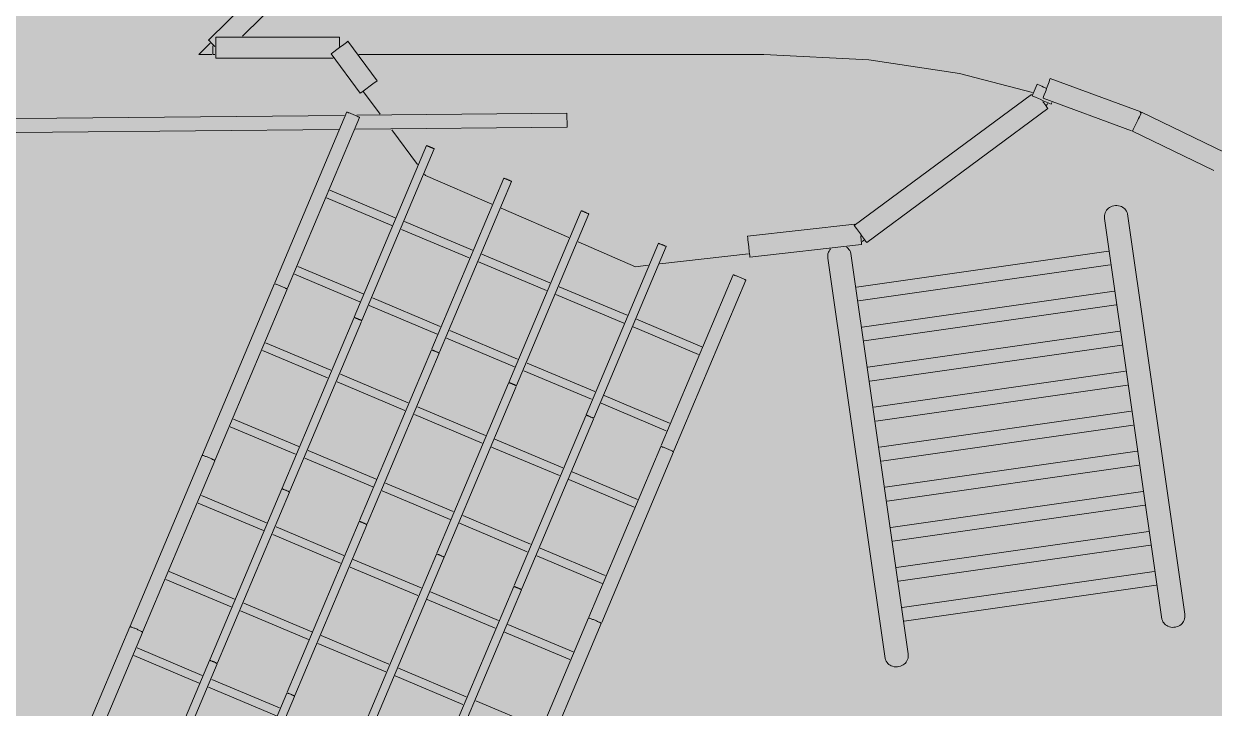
# Model space of a CAD drawing. Header units: millimetres. Extents: x -100577 to 287200, y -212120 to 238461.
# Drawn here: x 31782 to 34337, y 54481 to 55951 of the extents above; entities that cross this region are included whole.
import ezdxf

# ---------------------------------------------------------------- set-up
doc = ezdxf.new("R2010")
doc.units = ezdxf.units.MM
doc.layers.add('06_部屋の色', color=8, linetype='Continuous', lineweight=0)
doc.layers.add('11_見えがかり（家具）', color=8, linetype='Continuous', lineweight=9)

msp = doc.modelspace()

# ---------------------------------------------------------------- hatches: boundary and pattern name
at = {"layer": '06_部屋の色', "true_color": 0xf6e3a4}
h = msp.add_hatch(color=8, dxfattribs=at)
h.paths.add_polyline_path([(15895.7, 43200.1), (16234.5, 43603.9), (16574.4, 44006.9), (14846.3, 45467.7), (18008.7, 50107.5), (18205.2, 50395.6), (18096.6, 50492.5), (18090.8, 50497.8), (18270.8, 50761.8), (18385, 50659.5), (18569.5, 50930.2), (18461.2, 51027.4), (18455.4, 51032.7), (18635.5, 51297), (18749.5, 51194.3), (18783.6, 51244.4), (18814.7, 51289.9), (20029.8, 53072.7), (19922.5, 53171.3), (19916.7, 53176.7), (20097.5, 53441.8), (20203.1, 53344.4), (20210.4, 53337.7), (20395.6, 53609.4), (20288.6, 53708.4), (20282.8, 53713.8), (20463.7, 53979.2), (20576.4, 53874.6), (20596, 53903.4), (21234.8, 54840.6), (21263.9, 54883.2), (21359.7, 55014.5), (21373.6, 55033.6), (21378.3, 55039.3), (21482.8, 55164.6), (21493.3, 55177.2), (21561.8, 55255.5), (21563.9, 55257.9), (21625.8, 55367.7), (21627.5, 55370.8), (21627.6, 55370.8), (21629.9, 55374.5), (21780.4, 55613.7), (21782.9, 55617), (21953.5, 55837.9), (21956.4, 55840.9), (22147.4, 56044.4), (22150.6, 56047.2), (22360.2, 56231.4), (22363.6, 56233.8), (22590, 56397), (22591.8, 56398.1), (22798.5, 56518.8), (22834.6, 56539.9), (23051.8, 56640.2), (23091.8, 56658.6), (23317.7, 56737.6), (23359.2, 56752.1), (23591.6, 56809), (23634.3, 56819.5), (23871.1, 56853.8), (23913.9, 56860), (23914.7, 56860.1), (23918.9, 56860.3), (24201.3, 56873.9), (24256.9, 56873.9), (26592.1, 56873.5), (26592.3, 57022), (26592.3, 57025.5), (30188.3, 57025), (30188.1, 56878.5), (30188.1, 56873), (30228.2, 56873), (30239.8, 56873), (33347.6, 56872.6), (33387.5, 56872.5), (33389.4, 56872.5), (33395.5, 56872.5), (33397.4, 56872.4), (33399.4, 56872.3), (33399.9, 56872.3), (33695.1, 56857.4), (33699.3, 56856.8), (33987.9, 56812.9), (33992, 56811.8), (34274.7, 56739.2), (34278.6, 56737.8), (34552.8, 56637.1), (34556.4, 56635.3), (34819.1, 56507.6), (34822.5, 56505.6), (35071.1, 56352.1), (35074.2, 56349.8), (35306.3, 56172), (35307.1, 56171.3), (35518.7, 55972.5), (35525, 55966.7), (35546.1, 55944.8), (35551.1, 55939.5), (35595.2, 55893.8), (35765.9, 55716.5), (38201.6, 53187.4), (38520.7, 52856), (38555.3, 52820.1), (38568.2, 52806.7), (38566, 52804.6), (38459.4, 52701.1), (38561.6, 52595.3), (38565, 52591.7), (38478.9, 52508), (37969.9, 52018.2), (37917.6, 51966.6), (37818.3, 52068.5), (37811.5, 52075.5), (37807.9, 52071.9), (37807.8, 52071.8), (37807.1, 52071.1), (37803.9, 52068), (37517.2, 51785.6), (37175.5, 51453.6), (37174.1, 51452.2), (37168.1, 51446.4), (36677.4, 50958.6), (36666.8, 50948), (36233.3, 50521), (36337.4, 50416.4), (36340.5, 50413.3), (36276.6, 50350.3), (35928, 49999), (35577, 49649.9), (35093, 49157.3), (34927.8, 48990.8), (34819.6, 49097.5), (34475.8, 48750.8), (34469.6, 48744.3), (34288.1, 48557.2), (34393.2, 48454.4), (34396.8, 48450.9), (34244.8, 48294.2), (33905.1, 47948.4), (33417, 47440), (32936.3, 46944.1), (32588.8, 46577.4), (32516.7, 46502.3), (32411.6, 46602.3), (32406.6, 46607.1), (32195, 46386.6), (32301.6, 46285.4), (32305.3, 46282), (32253.1, 46227.7), (31770.9, 45713.7), (31296, 45212.2), (31069.6, 44967.7), (30963.6, 45066.7), (30958.5, 45071.4), (30845.5, 44949.4), (30841.7, 44945.3), (30516.6, 44598.6), (30511.8, 44593.5), (30509.5, 44591.1), (30505.1, 44586.3), (30503.8, 44584.8), (30046.7, 44086.2), (30042.5, 44081.6), (29562.2, 43562.3), (29551.8, 43551), (29244.8, 43211.4), (29238.1, 43204.1), (28896.6, 42831.2), (28436.3, 42317.2), (28427.4, 42307.3), (28427.3, 42307.2), (28426.3, 42306.1), (27968.4, 41799.5), (27962.9, 41793.4), (27646.1, 41434.9), (27641.4, 41429.6), (27308.9, 41058), (27303.9, 41052.5), (26846.9, 40530.1), (26840, 40522.3), (26382.5, 40004.2), (26211.1, 39805.7), (26324, 39707.5), (26325.8, 39705.9), (26180.2, 39537.2), (25847.6, 39156.8), (25389.7, 38621), (24938.5, 38098.1), (24626.1, 37727.5), (24364.5, 37421.2), (23374.9, 38257.8), (23065.6, 38519.2), (23563.5, 39106.1), (24076.9, 39706.4), (24579.2, 40289.5), (25083.7, 40870.7), (22218.7, 43367), (21705, 42775.2), (21193.4, 42181.4), (20684.1, 41585.8), (20163.7, 40972.6), (20123.7, 40925.2), (22415.2, 38989.2), (21963.5, 38452.5), (21474.4, 37867.6), (21149.6, 37476.6), (20667.4, 36892.6), (20664.9, 36891), (20661.6, 36891.1), (14721.6, 41777.3), (14719.8, 41780.7), (14720.9, 41784.4), (15389.4, 42592.9)])
h.paths.add_polyline_path([(31135.5, 49518.8), (31065.3, 49596.5), (30990.2, 49669.4), (30910.4, 49737.2), (30826.3, 49799.7), (30738.4, 49856.5), (30647, 49907.4), (30552.3, 49952.3), (30455, 49990.9), (30355.4, 50023), (30253.8, 50048.6), (30150.9, 50067.4), (30046.9, 50079.5), (29942.3, 50084.8), (29837.6, 50083.2), (29733.3, 50074.7), (29629.6, 50059.5), (29527.3, 50037.5), (29426.6, 50008.9), (29327.9, 49973.7), (29231.8, 49932.1), (29138.7, 49884.4), (29048.8, 49830.7), (28962.7, 49771.2), (28880.6, 49706.2), (28802.9, 49635.9), (28730, 49560.8), (28662.2, 49481), (28599.7, 49397), (28542.9, 49309.1), (28491.9, 49217.6), (28447.1, 49123), (28408.5, 49025.7), (28376.3, 48926.1), (28350.8, 48824.5), (28331.9, 48721.5), (28319.9, 48617.5), (28314.6, 48512.9), (28316.2, 48408.3), (28324.6, 48303.9), (28339.9, 48200.3), (28361.9, 48097.9), (28390.5, 47997.2), (28425.7, 47898.6), (28467.2, 47802.5), (28515, 47709.3), (28568.7, 47619.5), (28628.2, 47533.3), (28693.2, 47451.2), (28763.4, 47373.5), (28838.6, 47300.7), (28918.3, 47232.9), (29002.4, 47170.4), (29090.3, 47113.5), (29181.7, 47062.6), (29276.4, 47017.7), (29373.7, 46979.1), (29473.3, 46947), (29574.9, 46921.4), (29677.9, 46902.6), (29781.9, 46890.5), (29886.5, 46885.3), (29991.1, 46886.9), (30095.5, 46895.3), (30199.1, 46910.6), (30301.4, 46932.5), (30402.1, 46961.2), (30500.8, 46996.4), (30596.9, 47037.9), (30690, 47085.6), (30779.9, 47139.4), (30866.1, 47198.9), (30948.1, 47263.8), (31025.8, 47334.1), (31098.7, 47409.2), (31166.5, 47489), (31229, 47573), (31285.8, 47660.9), (31336.8, 47752.4), (31381.7, 47847), (31420.2, 47944.3), (31452.4, 48044), (31477.9, 48145.5), (31496.8, 48248.5), (31508.9, 48352.5), (31514.1, 48457.1), (31512.5, 48561.8), (31504.1, 48666.1), (31488.8, 48769.7), (31466.8, 48872.1), (31438.2, 48972.8), (31403, 49071.4), (31361.5, 49167.5), (31313.8, 49260.7), (31260, 49350.6), (31200.5, 49436.7)], flags=0)

# ---------------------------------------------------------------- linework, layer by layer
at = {"layer": '11_見えがかり（家具）'}
for points in [[(32178, 55915.7), (32345.5, 56080.9), (32350.8, 56075.6), (32353.4, 56072.9), (32356.1, 56070.2), (32358.7, 56067.6), (32361.3, 56064.9), (32366.6, 56059.6), (32371.9, 56054.2), (32374.5, 56051.5), (32377.1, 56048.9), (32250.7, 55924.2)], [(32191.8, 55901.7), (32188.5, 55905.1), (32185.9, 55907.7), (32183.3, 55910.4), (32180.6, 55913.1), (32178, 55915.7)], [(32193.8, 55918.5), (32193.8, 55922.2), (32459.4, 55922.2), (32459.4, 55918.4), (32459.4, 55914.7), (32459.4, 55910.9), (32459.4, 55903.4), (32459.4, 55902.2)], [(32445.5, 55877.2), (32193.8, 55877.2), (32193.8, 55881), (32193.8, 55884.7), (32193.8, 55899.7), (32193.8, 55903.5), (32193.8, 55911), (32193.8, 55914.7), (32193.8, 55918.5)], [(32453.3, 55895.2), (32456.4, 55897.4), (32462.4, 55901.9), (32465.4, 55904.1), (32471.4, 55908.6), (32474.4, 55910.8), (32477.5, 55913.1), (32540.1, 55828.4), (32537.1, 55826.2), (32534, 55824), (32531, 55821.8), (32528, 55819.5), (32522, 55815.1), (32519, 55812.8), (32516, 55810.6), (32512.9, 55808.4), (32509.9, 55806.1), (32506.9, 55803.9), (32503.9, 55801.7), (32441.3, 55886.3), (32444.3, 55888.5), (32447.3, 55890.8), (32453.3, 55895.2)], [(32185.3, 55884.7), (32157.2, 55884.7), (32181.9, 55909)], [(32191.8, 55884.7), (32187.3, 55884.7), (32187.3, 55887.2), (32187.3, 55889.7), (32187.3, 55892.2), (32187.3, 55894.7), (32187.3, 55897.2), (32187.3, 55899.7), (32187.3, 55902.2), (32187.3, 55903.5)], [(33946.9, 55803.4), (33790.2, 55843.6), (33595.7, 55873.2), (33370.5, 55884.5), (32501, 55884.7)], [(33988.7, 55781.6), (33987.1, 55778), (33983.7, 55779.5), (33980.3, 55781), (33976.8, 55782.5), (33973.4, 55784), (33970, 55785.5), (33963.1, 55788.5), (33959.6, 55790), (33953.1, 55792.8), (33949.3, 55794.5), (33945.9, 55796), (33956.7, 55820.9), (33963.6, 55817.9), (33967, 55816.4)], [(33967, 55816.4), (33970.5, 55814.9), (33975.5, 55812.7)], [(34159.7, 55721), (33969.6, 55790.8), (33970.9, 55794.3), (33972.2, 55797.8), (33974.8, 55804.9), (33976.1, 55808.4), (33977.3, 55811.9), (33978.6, 55815.4), (33981.2, 55822.5), (33982.5, 55826), (33983.8, 55829.5), (33985.1, 55833)], [(33985.1, 55833), (34179.2, 55761.8), (34178.3, 55759.3)], [(32546.4, 55756.9), (32511.1, 55804.5)], [(33568.8, 55511.3), (33564.3, 55517.3), (33945.1, 55799.1)], [(32320.3, 55394.5), (32474.7, 55761.3), (32474.9, 55761.3), (32475.2, 55761.2), (32475.8, 55761)], [(32475.8, 55761), (32476.6, 55760.7), (32477.6, 55760.3), (32478.9, 55759.8), (32480.3, 55759.2), (32481.9, 55758.5), (32483.6, 55757.9), (32485.3, 55757.1), (32487, 55756.4), (32488.7, 55755.7), (32490.4, 55755), (32492.1, 55754.3), (32493.8, 55753.6), (32495.4, 55752.8), (32497, 55752.2), (32498.4, 55751.5), (32499.7, 55751), (32500.7, 55750.5), (32501.5, 55750.1), (32502, 55749.9), (32502.3, 55749.7), (32502.4, 55749.6), (32347.9, 55382.9)], [(33968.9, 55783.8), (33969.9, 55782.5), (33971, 55781), (33973.2, 55777.9), (33975.4, 55774.9), (33977.7, 55771.9), (33979.9, 55768.9), (33591.1, 55481.2), (33588.8, 55484.2), (33586.6, 55487.2), (33584.4, 55490.2), (33582.1, 55493.2), (33579.9, 55496.2), (33577.7, 55499.3), (33575.4, 55502.3), (33573.2, 55505.3), (33571, 55508.3), (33568.8, 55511.3)], [(33979.5, 55779.2), (33978.7, 55777.3), (33977, 55776.1)], [(34178, 55754.1), (34179.6, 55757.5), (34181.2, 55760.9), (34359.6, 55674.2), (34358.4, 55671.9)], [(29693.6, 55698.2), (29693.3, 55728.2), (32469.6, 55754.1)], [(32496.4, 55754.4), (32947.5, 55758.6), (32947.8, 55728.6), (32493.4, 55724.4)], [(34336.1, 55635.6), (34161.6, 55720.4), (34163.2, 55723.8), (34166.5, 55730.5), (34168.1, 55733.9), (34173, 55744), (34174.7, 55747.4), (34176.3, 55750.8), (34178, 55754.1)], [(32456.9, 55724), (29693.6, 55698.2)], [(32626.8, 55648.2), (32571.4, 55723.1)], [(32646.8, 55688.9), (32647.3, 55688.7), (32647.9, 55688.5), (32648.6, 55688.2), (32649.5, 55687.8), (32650.5, 55687.4), (32651.5, 55687), (32652.5, 55686.6), (32653.5, 55686.2), (32654.1, 55685.9), (32654.5, 55685.7), (32655.5, 55685.3), (32656.6, 55684.9), (32657.6, 55684.4), (32658.6, 55684), (32659.5, 55683.6), (32660.4, 55683.2), (32661.1, 55682.9), (32661.7, 55682.6), (32662.2, 55682.4), (32662.5, 55682.2), (32662.7, 55682.1), (32662.8, 55682.1), (32507.5, 55313.5), (32507.4, 55313.5), (32507.2, 55313.5), (32506.9, 55313.7), (32506.4, 55313.8), (32505.8, 55314.1), (32505, 55314.4), (32504.1, 55314.7), (32503.2, 55315.1), (32502.2, 55315.5), (32501.1, 55316), (32500.1, 55316.4), (32499.6, 55316.6), (32499.1, 55316.8), (32498.1, 55317.2), (32497.1, 55317.7), (32496.1, 55318.1), (32495.1, 55318.5), (32494.1, 55318.9), (32493.3, 55319.3), (32492.5, 55319.7), (32491.9, 55319.9), (32491.5, 55320.2), (32491.1, 55320.3), (32491, 55320.4), (32490.9, 55320.5), (32646.2, 55689.1), (32646.2, 55689.1), (32646.4, 55689), (32646.8, 55688.9)], [(32786.3, 55563.3), (32643.8, 55625.2), (32642, 55627.7)], [(32657.6, 55252.5), (32812, 55619.2), (32812.1, 55619.2), (32812.3, 55619.1), (32812.7, 55619)], [(32812.7, 55619), (32813.1, 55618.8), (32813.8, 55618.6), (32814.5, 55618.3), (32815.4, 55617.9), (32816.3, 55617.6), (32817.4, 55617.1), (32818.4, 55616.7), (32819.4, 55616.3), (32820.4, 55615.9), (32821.4, 55615.4), (32822.4, 55615), (32823.5, 55614.6), (32824.5, 55614.1), (32825.4, 55613.7), (32826.3, 55613.3), (32827, 55613), (32827.6, 55612.7), (32828.1, 55612.5), (32828.4, 55612.3), (32828.6, 55612.2), (32828.6, 55612.2), (32674.2, 55245.5)], [(32438.7, 55593.3), (32578.8, 55534.3)], [(32571.8, 55517.7), (32431.7, 55576.7)], [(34101.4, 55535.6), (34101.4, 55538.8), (34101.9, 55541.9), (34102.8, 55544.9), (34104.1, 55547.7), (34105.8, 55550.2), (34107.6, 55552.4), (34109.8, 55554.4), (34112.2, 55556.2), (34115, 55557.8), (34118.1, 55559.1), (34121.4, 55560), (34124.8, 55560.4), (34128.3, 55560.5), (34131.6, 55560.1), (34134.8, 55559.3), (34137.8, 55558.2), (34140.5, 55556.7), (34142.9, 55555.1), (34145, 55553.2), (34146.9, 55550.9), (34148.6, 55548.4), (34149.9, 55545.6), (34150.8, 55542.6), (34273.7, 54682.6), (34274.2, 54679.5), (34274.1, 54676.3), (34273.6, 54673.2), (34272.7, 54670.2), (34271.4, 54667.5), (34269.8, 54665), (34267.9, 54662.7), (34265.8, 54660.7), (34263.3, 54658.9), (34260.5, 54657.3), (34257.4, 54656.1), (34254.1, 54655.2), (34250.7, 54654.7), (34247.3, 54654.6), (34243.9, 54655), (34240.7, 54655.8), (34237.7, 54657), (34235, 54658.4), (34232.7, 54660), (34230.5, 54662), (34228.6, 54664.2), (34227, 54666.7), (34225.7, 54669.5), (34224.8, 54672.5), (34101.8, 55532.5), (34101.4, 55535.6)], [(32951.4, 55491.5), (32806.5, 55554.5)], [(32978.5, 55549.1), (32979, 55549), (32979.7, 55548.7), (32980.4, 55548.4), (32981.3, 55548.1), (32982.2, 55547.7), (32983.2, 55547.3), (32984.3, 55546.8), (32985.3, 55546.4), (32986.3, 55546), (32987.3, 55545.6), (32988.3, 55545.1), (32989.3, 55544.7), (32990.3, 55544.3), (32991.3, 55543.8), (32992.1, 55543.5), (32992.9, 55543.1), (32993.5, 55542.9), (32994, 55542.6), (32994.3, 55542.5), (32994.5, 55542.4), (32994.5, 55542.3), (32839.3, 55173.7), (32839.2, 55173.7), (32839, 55173.8), (32838.6, 55173.9), (32838.2, 55174.1), (32837.5, 55174.3), (32836.8, 55174.6), (32835.9, 55175), (32835, 55175.4), (32833.9, 55175.8), (32832.9, 55176.2), (32831.9, 55176.6), (32830.9, 55177), (32829.9, 55177.5), (32828.9, 55177.9), (32827.8, 55178.3), (32826.8, 55178.8), (32825.9, 55179.2), (32825, 55179.6), (32824.3, 55179.9), (32823.7, 55180.2), (32823.2, 55180.4), (32822.9, 55180.6), (32822.7, 55180.7), (32822.7, 55180.7), (32977.9, 55549.3), (32978, 55549.3), (32978.2, 55549.2), (32978.5, 55549.1)], [(32737.7, 55447.8), (32592.1, 55509.2)], [(32599.1, 55525.8), (32744.7, 55464.4)], [(33335.2, 55494.3), (33565.2, 55520.5)], [(33094.8, 55429.1), (32971.6, 55482.7)], [(33144.4, 55479.3), (33144.9, 55479.1), (33145.5, 55478.8), (33146.3, 55478.5), (33147.2, 55478.2), (33148.1, 55477.8), (33149.1, 55477.4), (33150.2, 55477), (33151.2, 55476.5), (33152.2, 55476.1), (33153.2, 55475.7), (33154.2, 55475.3), (33155.2, 55474.8), (33156.2, 55474.4), (33157.2, 55474), (33158, 55473.6), (33158.8, 55473.3), (33159.4, 55473), (33159.8, 55472.8), (33160.2, 55472.6), (33160.4, 55472.5), (33160.4, 55472.4), (33005.1, 55103.9), (33005.1, 55103.9), (33004.9, 55103.9), (33004.5, 55104), (33004, 55104.2), (33003.4, 55104.5), (33002.7, 55104.8), (33001.8, 55105.1), (33000.8, 55105.5), (32999.8, 55105.9), (32998.8, 55106.3), (32997.8, 55106.8), (32996.8, 55107.2), (32995.8, 55107.6), (32994.8, 55108), (32993.7, 55108.5), (32992.7, 55108.9), (32991.8, 55109.3), (32990.9, 55109.7), (32990.2, 55110), (32989.6, 55110.3), (32989.1, 55110.5), (32988.8, 55110.7), (32988.6, 55110.8), (32988.6, 55110.8), (33143.8, 55479.4), (33143.9, 55479.4), (33144.1, 55479.4), (33144.4, 55479.3)], [(33578.1, 55495.3), (33579.4, 55484.4), (33579.8, 55480.6), (33580.2, 55476.9), (33340.3, 55449.6), (33339.9, 55453.3), (33339.5, 55457), (33339, 55460.7), (33338.6, 55464.5), (33338.2, 55468.2), (33337.8, 55471.9), (33336.1, 55486.8), (33335.6, 55490.6), (33335.2, 55494.3)], [(33585, 55486), (33583.5, 55484.9), (33581.5, 55483.4)], [(32765, 55455.9), (32910.6, 55394.6)], [(33337.5, 55456.8), (33146.8, 55435.1)], [(33507.8, 55447.6), (33507.4, 55450.7), (33507.4, 55453.9), (33507.9, 55457), (33508.9, 55460), (33510.2, 55462.7), (33511.8, 55465.2), (33513.5, 55467.3)], [(33547.5, 55471.2), (33548.9, 55470.2), (33551, 55468.2), (33553, 55466), (33554.6, 55463.5), (33555.9, 55460.7), (33556.8, 55457.7), (33679.8, 54597.7), (33680.2, 54594.6), (33680.2, 54591.4), (33679.7, 54588.3), (33678.7, 54585.3), (33677.4, 54582.5), (33675.8, 54580), (33674, 54577.8), (33671.8, 54575.8), (33669.3, 54574), (33666.5, 54572.4), (33663.5, 54571.1), (33660.2, 54570.2), (33656.8, 54569.8), (33653.3, 54569.7), (33650, 54570.1), (33646.7, 54570.9), (33643.8, 54572), (33641.1, 54573.5), (33638.7, 54575.1), (33636.6, 54577), (33634.7, 54579.3), (33633, 54581.8), (33631.7, 54584.6), (33630.8, 54587.6), (33507.8, 55447.6)], [(33569.2, 55385.3), (34109.8, 55462.6)], [(32369.7, 55429.5), (32509.8, 55370.5)], [(32903.6, 55378), (32758, 55439.3)], [(33121.8, 55432.2), (33094.8, 55429.1)], [(34114, 55432.9), (33573.4, 55355.6)], [(32502.8, 55353.9), (32362.7, 55412.9)], [(33149.7, 55045.2), (33304.2, 55411.9), (33304.3, 55411.9), (33304.6, 55411.8), (33305.2, 55411.6)], [(33305.2, 55411.6), (33306, 55411.3), (33307, 55410.9), (33308.3, 55410.4), (33309.8, 55409.8), (33311.3, 55409.2), (33313, 55408.5), (33314.7, 55407.8), (33316.4, 55407.1), (33318.1, 55406.4), (33319.8, 55405.7), (33321.5, 55404.9), (33323.2, 55404.2), (33324.9, 55403.5), (33326.4, 55402.8), (33327.9, 55402.2), (33329.1, 55401.6), (33330.1, 55401.1), (33330.9, 55400.8), (33331.4, 55400.5), (33331.7, 55400.3), (33331.8, 55400.2), (33177.3, 55033.5)], [(32165.1, 55026.1), (32319.5, 55392.7), (32319.6, 55392.7), (32319.9, 55392.6), (32320.5, 55392.4)], [(32320.5, 55392.4), (32321.3, 55392.1), (32322.4, 55391.7), (32323.6, 55391.2), (32325.1, 55390.6), (32326.7, 55389.9), (32328.3, 55389.3), (32330.1, 55388.5), (32331.8, 55387.8), (32333.4, 55387.1), (32335.1, 55386.4), (32336.8, 55385.7), (32338.5, 55385), (32340.2, 55384.2), (32341.7, 55383.6), (32343.2, 55382.9), (32344.4, 55382.4), (32345.4, 55381.9), (32346.2, 55381.5), (32346.7, 55381.3), (32347, 55381.1), (32347.1, 55381), (32192.6, 55014.3)], [(32930.8, 55386), (33076.5, 55324.7)], [(33581.5, 55299.3), (34122.1, 55376.6)], [(32530.1, 55362), (32675.7, 55300.6)], [(33069.5, 55308.1), (32923.9, 55369.4)], [(32668.7, 55284), (32523.1, 55345.4)], [(34126.3, 55346.9), (33585.7, 55269.6)], [(32336.5, 54953.8), (32490.1, 55318.6)], [(32506.7, 55311.6), (32353, 54946.8)], [(33229.8, 55240.6), (33089.7, 55299.6)], [(33096.7, 55316.1), (33236.8, 55257.1)], [(32834.6, 55214.2), (32689, 55275.5)], [(32696, 55292.1), (32841.6, 55230.7)], [(33593.8, 55213.3), (34134.4, 55290.6)], [(32433.8, 55190.1), (32293.7, 55249.1)], [(32300.7, 55265.7), (32440.8, 55206.7)], [(32502.3, 54883.9), (32656.8, 55250.6), (32656.9, 55250.6), (32657.1, 55250.5), (32657.4, 55250.4)], [(32657.4, 55250.4), (32657.9, 55250.2), (32658.5, 55250), (32659.3, 55249.7), (32660.1, 55249.3), (32661.1, 55249), (32662.1, 55248.5), (32663.1, 55248.1), (32664.2, 55247.7), (32665.2, 55247.3), (32666.1, 55246.8), (32667.2, 55246.4), (32668.2, 55246), (32669.2, 55245.5), (32670.1, 55245.1), (32671, 55244.7), (32671.7, 55244.4), (32672.3, 55244.1), (32672.8, 55243.9), (32673.1, 55243.8), (32673.3, 55243.6), (32673.4, 55243.6), (32518.9, 54877)], [(34138.6, 55260.9), (33598, 55183.6)], [(32461.1, 55198.1), (32606.7, 55136.8)], [(33000.5, 55144.3), (32854.9, 55205.6)], [(32861.8, 55222.2), (33007.5, 55160.9)], [(33606.1, 55127.3), (34146.7, 55204.6)], [(32599.7, 55120.2), (32454.1, 55181.5)], [(32668.2, 54814.1), (32821.9, 55178.8)], [(32838.5, 55171.9), (32684.8, 54807.1)], [(34150.9, 55174.9), (33610.3, 55097.6)], [(33027.7, 55152.3), (33167.8, 55093.3)], [(32627, 55128.3), (32772.6, 55066.9)], [(33160.8, 55076.7), (33020.7, 55135.7)], [(32231.7, 55101.9), (32371.8, 55042.8)], [(32765.6, 55050.3), (32620, 55111.7)], [(32834.1, 54744.2), (32987.8, 55109)], [(33004.4, 55102), (32850.7, 54737.2)], [(33618.4, 55041.3), (34159, 55118.6)], [(32364.8, 55026.3), (32224.7, 55085.3)], [(34163.2, 55088.9), (33622.6, 55011.6)], [(32792.8, 55058.4), (32938.4, 54997)], [(32009.7, 54657.3), (32164.2, 55024.1), (32164.4, 55024.1), (32164.7, 55024.1)], [(32164.7, 55024.1), (32165.3, 55024), (32166.2, 55023.7), (32167.2, 55023.4), (32168.5, 55023), (32170, 55022.4), (32171.6, 55021.8), (32173.3, 55021.2), (32175, 55020.5), (32176.7, 55019.8), (32178.4, 55019.1), (32180.1, 55018.4), (32181.8, 55017.7), (32183.5, 55016.9), (32185.1, 55016.2), (32186.7, 55015.4), (32188.1, 55014.7), (32189.3, 55014.1), (32190.3, 55013.6), (32191, 55013.2), (32191.5, 55012.8), (32191.8, 55012.6), (32191.9, 55012.4), (32037.4, 54645.7)], [(32392.1, 55034.3), (32537.7, 54973)], [(32931.5, 54980.5), (32785.9, 55041.8)], [(32994.4, 54676.6), (33148.9, 55043.3), (33149, 55043.3), (33149.4, 55043.2), (33149.9, 55043)], [(33149.9, 55043), (33150.7, 55042.7), (33151.8, 55042.3), (33153, 55041.8), (33154.5, 55041.2), (33156.1, 55040.6), (33157.8, 55039.9), (33159.5, 55039.2), (33161.2, 55038.5), (33162.9, 55037.8), (33164.5, 55037.1), (33166.2, 55036.3), (33167.9, 55035.6), (33169.6, 55034.9), (33171.2, 55034.2), (33172.6, 55033.6), (33173.8, 55033), (33174.8, 55032.5), (33175.6, 55032.2), (33176.2, 55031.9), (33176.5, 55031.7), (33176.6, 55031.6), (33022.1, 54664.9)], [(33630.7, 54955.3), (34171.3, 55032.6)], [(32530.7, 54956.4), (32385.1, 55017.7)], [(34175.5, 55002.9), (33634.9, 54925.6)], [(33091.8, 54912.9), (32951.7, 54971.9)], [(32958.7, 54988.5), (33098.8, 54929.5)], [(32181.2, 54585.1), (32335.6, 54951.9), (32335.7, 54951.9), (32335.9, 54951.9), (32336.3, 54951.8), (32336.8, 54951.7), (32337.4, 54951.5), (32338.2, 54951.2), (32339.1, 54950.9), (32340.1, 54950.5), (32341.1, 54950.1), (32342.1, 54949.7), (32343.1, 54949.3), (32344.1, 54948.9), (32345.1, 54948.5), (32346.2, 54948), (32347.2, 54947.6), (32348.2, 54947.1), (32349.1, 54946.7), (32349.9, 54946.3), (32350.7, 54945.9), (32351.3, 54945.6), (32351.7, 54945.3), (32352, 54945.1), (32352.2, 54945), (32352.2, 54944.9), (32197.7, 54578.1)], [(32696.6, 54886.5), (32551, 54947.8)], [(32557.9, 54964.4), (32703.6, 54903.1)], [(33643, 54869.3), (34183.6, 54946.6)], [(32295.8, 54862.4), (32155.7, 54921.4)], [(32162.7, 54938), (32302.8, 54879)], [(34187.8, 54916.9), (33647.2, 54839.6)], [(32723.8, 54894.6), (32869.4, 54833.2)], [(32323.1, 54870.5), (32468.7, 54809.2)], [(32347, 54515.2), (32501.5, 54882), (32501.6, 54882), (32501.8, 54882), (32502.2, 54881.9), (32502.7, 54881.8), (32503.3, 54881.6), (32504.1, 54881.3), (32505, 54881), (32505.9, 54880.7), (32507, 54880.3), (32508, 54879.9), (32509, 54879.4), (32510, 54879), (32511, 54878.6), (32512, 54878.1), (32513.1, 54877.7), (32514.1, 54877.2), (32515, 54876.8), (32515.8, 54876.4), (32516.6, 54876), (32517.2, 54875.7), (32517.6, 54875.4), (32517.9, 54875.2), (32518.1, 54875.1), (32518.1, 54875), (32363.6, 54508.3)], [(32862.5, 54816.6), (32716.8, 54878)], [(32461.7, 54792.6), (32316.1, 54853.9)], [(33655.2, 54783.3), (34195.9, 54860.6)], [(32889.7, 54824.7), (33029.8, 54765.7)], [(34200.1, 54830.9), (33659.5, 54753.6)], [(32488.9, 54800.6), (32634.6, 54739.3)], [(32512.9, 54445.4), (32667.4, 54812.1), (32667.5, 54812.2), (32667.7, 54812.1), (32668.1, 54812.1), (32668.6, 54811.9), (32669.2, 54811.7), (32670, 54811.5), (32670.9, 54811.1), (32671.8, 54810.8), (32672.8, 54810.4), (32673.9, 54810), (32674.9, 54809.6), (32675.9, 54809.1), (32676.9, 54808.7), (32677.9, 54808.3), (32679, 54807.8), (32679.9, 54807.4), (32680.9, 54806.9), (32681.7, 54806.5), (32682.4, 54806.1), (32683, 54805.8), (32683.5, 54805.6), (32683.8, 54805.4), (32684, 54805.2), (32684, 54805.1), (32529.5, 54438.4)], [(33022.8, 54749.1), (32882.7, 54808.1)], [(32093.7, 54774.2), (32233.8, 54715.2)], [(32627.6, 54722.7), (32482, 54784)], [(33667.5, 54697.3), (34208.2, 54774.6)], [(32226.8, 54698.6), (32086.7, 54757.6)], [(32678.8, 54375.5), (32833.3, 54742.2), (32833.4, 54742.3), (32833.6, 54742.3), (32834, 54742.2), (32834.5, 54742), (32835.1, 54741.8), (32835.9, 54741.6), (32836.8, 54741.3), (32837.7, 54740.9), (32838.7, 54740.5), (32839.8, 54740.1), (32840.8, 54739.7), (32841.8, 54739.3), (32842.8, 54738.8), (32843.8, 54738.4), (32844.8, 54737.9), (32845.8, 54737.5), (32846.8, 54737.1), (32847.6, 54736.6), (32848.3, 54736.3), (32848.9, 54736), (32849.4, 54735.7), (32849.7, 54735.5), (32849.8, 54735.3), (32849.9, 54735.3), (32695.4, 54368.5)], [(34212.4, 54744.9), (33671.8, 54667.6)], [(32793.4, 54652.8), (32647.8, 54714.1)], [(32654.8, 54730.7), (32800.4, 54669.4)], [(32392.7, 54628.7), (32247.1, 54690.1)], [(32254.1, 54706.7), (32399.7, 54645.3)], [(32820.7, 54660.9), (32960.8, 54601.9)], [(32839.2, 54307.9), (32993.6, 54674.7), (32993.8, 54674.8), (32994.1, 54674.7)], [(32994.1, 54674.7), (32994.7, 54674.6), (32995.6, 54674.4), (32996.7, 54674), (32997.9, 54673.6), (32999.4, 54673.1), (33001, 54672.5), (33002.7, 54671.8), (33004.4, 54671.1), (33006.2, 54670.4), (33007.8, 54669.7), (33009.5, 54669), (33011.2, 54668.3), (33012.9, 54667.5), (33014.5, 54666.8), (33016.1, 54666), (33017.5, 54665.4), (33018.7, 54664.8), (33019.7, 54664.2), (33020.5, 54663.8), (33021, 54663.4), (33021.2, 54663.2), (33021.3, 54663.1), (32866.8, 54296.3)], [(31854.7, 54289.2), (32009, 54655.5), (32009.1, 54655.6), (32009.5, 54655.6), (32010.2, 54655.6), (32011, 54655.4), (32012.1, 54655.2), (32013.4, 54654.8), (32014.9, 54654.3), (32016.5, 54653.7), (32018.3, 54653.1), (32020, 54652.5), (32021.7, 54651.8), (32023.4, 54651.1), (32025, 54650.4), (32026.7, 54649.6), (32028.4, 54648.8), (32030.1, 54648.1), (32031.6, 54647.3), (32033, 54646.5), (32034.2, 54645.9), (32035.1, 54645.3), (32035.9, 54644.8), (32036.3, 54644.4), (32036.6, 54644), (32036.6, 54643.8), (31882.3, 54277.6)], [(32419.9, 54636.8), (32565.5, 54575.5)], [(32953.8, 54585.3), (32813.7, 54644.3)], [(32024.6, 54610.4), (32164.8, 54551.4)], [(32558.6, 54558.9), (32412.9, 54620.2)], [(32157.8, 54534.8), (32017.6, 54593.8)], [(32029.4, 54224.8), (32180.4, 54583.3), (32180.5, 54583.3), (32180.7, 54583.4)], [(32180.7, 54583.4), (32181.1, 54583.3), (32181.6, 54583.2), (32182.3, 54583.1), (32183.1, 54582.9), (32184, 54582.6), (32184.9, 54582.2), (32186, 54581.9), (32187, 54581.5), (32188, 54581.1), (32189, 54580.6), (32190, 54580.2), (32191, 54579.8), (32192.1, 54579.3), (32193, 54578.8), (32194, 54578.4), (32194.8, 54577.9), (32195.5, 54577.5), (32196.1, 54577.1), (32196.5, 54576.8), (32196.8, 54576.6), (32196.9, 54576.4), (32197, 54576.3), (32046, 54217.8)], [(32585.8, 54566.9), (32731.4, 54505.6)], [(32185, 54542.8), (32330.7, 54481.5)], [(32724.4, 54489), (32578.8, 54550.3)], [(32323.7, 54464.9), (32178.1, 54526.3)], [(32195.3, 54154.9), (32346.3, 54513.4), (32346.4, 54513.5)], [(32346.4, 54513.5), (32346.6, 54513.5), (32347, 54513.5), (32347.5, 54513.4), (32348.2, 54513.2), (32348.9, 54513), (32349.8, 54512.7), (32350.8, 54512.4), (32351.8, 54512), (32352.9, 54511.6), (32353.9, 54511.2), (32354.9, 54510.8), (32355.9, 54510.3), (32356.9, 54509.9), (32357.9, 54509.4), (32358.9, 54508.9), (32359.8, 54508.5), (32360.7, 54508), (32361.4, 54507.6), (32362, 54507.3), (32362.4, 54507), (32362.7, 54506.7), (32362.8, 54506.5), (32362.8, 54506.4), (32211.9, 54147.9)], [(32751.7, 54497), (32891.8, 54438)]]:
    msp.add_lwpolyline(points, dxfattribs=at)

doc.saveas('drawing.dxf')
